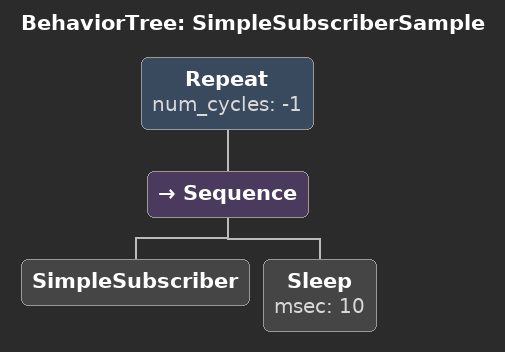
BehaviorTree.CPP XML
<root BTCPP_format="4">
    <BehaviorTree ID="SimpleSubscriberSample">
        <Repeat num_cycles="-1">
            <Sequence>
                <SimpleSubscriber/>
                <!-- Prevents from getting stuck without being able to interrupt with C^ -->
                <Sleep msec="10"/>
            </Sequence>
        </Repeat>
    </BehaviorTree>
</root>
